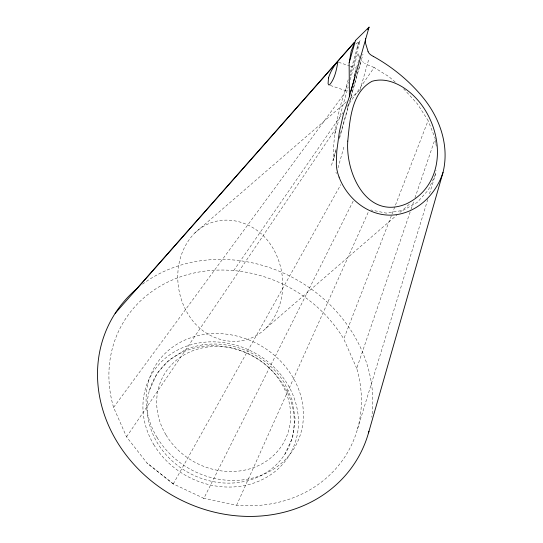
<?xml version="1.0" encoding="UTF-8"?>
<svg xmlns="http://www.w3.org/2000/svg" width="543" height="543" viewBox="0 0 543 543"><rect width="100%" height="100%" fill="white"/><g stroke="black" fill="none" stroke-linecap="round" stroke-linejoin="round"><path stroke-width="0.41" stroke-dasharray="2.71 2.04" d="M348.199 79.699L344.554 92.582C337.047 114.403 333.144 137.447 333.226 160.524L335.995 150.764M429.506 193.79L435.445 174.378L435.995 170.21M356.982 48.171L358.624 42.748L360.172 40.752L350.255 75.769M354.036 76.773L354.647 74.588M350.255 72.45L358.692 42.646M334.814 134.073L348.138 87.043M350.201 79.746L357.783 52.983L358.814 56.207M354.063 76.577L360.301 54.544M331.515 165.323L335.981 149.556M339.436 137.365L363.002 54.157M339.45 138.56L361.292 60.178M337.997 167.909L343.882 147.126M360.029 90.118L368.853 58.956M354.83 73.957L355.95 70.095M357.477 429.133L427.775 199.451M149.42 390.431L157.07 373.455L168.601 360.314L185.007 349.902C220.736 334.576 264.617 350.52 284.634 383.236L292.29 400.503L295.114 418.802L292.657 437.407L284.817 454.294A75.531 66.504 28.6 0 1 157.409 442.966A75.531 66.504 28.6 0 1 219.847 346.081A75.531 66.504 28.6 0 1 284.817 454.294M203.374 498.196L236.605 505.255A129.641 114.145 28.6 0 0 356.731 368.392L410.875 209.869M411.146 209.069L413.881 201.059M414.974 197.856L435.214 138.608L428.244 120.919M344.554 92.582L348.409 82.285M356.731 368.392L343.767 338.968L391.747 214.736M392.053 213.949L428.115 120.573L417.228 103.659L403.639 88.794M236.605 505.255L368.392 211.892M435.445 174.378L428.393 189.955L418.578 200.869L417.133 202.458L402.899 210.412L386.229 213.121L370.971 209.951M353.174 201.141L203.876 498.352L173.285 483.922L146.909 462.948L126.546 436.857L113.582 407.44A129.641 114.145 28.6 0 1 185.509 275.206A129.641 114.145 28.6 0 1 343.767 338.968M173.285 483.922L340.8 184.593M126.546 436.857L335.554 128.963M233.707 270.577L342.911 112.686M346.76 107.127L374.175 67.481L388.788 76.563L395.358 82.21M113.582 407.44L344.153 93.851M346.427 101.874L194.754 233.049C172.518 255.821 172.912 293.77 191.177 318.802C208.593 342.823 243.386 350.181 265.744 328.447L396.797 215.096M265.744 328.447C287.987 305.668 287.586 267.726 269.321 242.694C251.904 218.673 217.119 211.308 194.754 233.049M350.262 98.548L359.866 90.247M399.994 212.333L409.585 204.039M355.862 44.037L360.172 40.752M202.491 344.696L202.906 344.683M338.615 62.269L349.522 65.941M350.303 66.205L356.534 68.303M330.327 85.461L347.839 91.36M374.175 67.481L367.224 64.719A53.153 16.426 -7 0 1 364.536 63.226M173.4 484.057L146.909 462.948M363.471 62.418L362.588 61.569M335.92 172.274L336.416 173.502M435.771 142.673L435.214 138.608M435.886 143.508L436.477 147.682M142.517 284.172A141.35 124.456 28.6 0 1 298.44 280.738A141.35 124.456 28.6 0 1 371.779 417.173M157.07 437.502A80.785 71.126 28.6 0 0 293.329 449.624A80.785 71.126 28.6 0 0 223.845 333.891A80.785 71.126 28.6 0 0 157.07 437.502M153.784 444.595A79.862 70.318 28.6 0 0 288.489 456.582A79.862 70.318 28.6 0 0 219.8 342.165A79.862 70.318 28.6 0 0 153.784 444.595M166.036 434.963A68.785 60.565 28.6 0 0 282.055 445.28A68.785 60.565 28.6 0 0 222.895 346.739A68.785 60.565 28.6 0 0 166.036 434.963"/><path stroke-width="0.81" d="M349.251 62.574L351.206 51.11L355.516 40.44L349.122 62.825L349.4 96.627L343.427 114.118L339.348 131.895L336.762 151.307L336.327 163.789A52.284 28.922 42 0 0 339.083 177.12M365.419 38.56L365.609 43.44L368.093 51.626M368.527 432.852L443.027 172.396C449.441 146.332 440.292 119.263 423.934 98.704C410.053 81.45 392.575 67.067 373.272 56.363M354.511 77.615L353.934 79.93A12.197 0.557 -75.6 0 1 353.323 82.271M349.4 96.627L369.077 27.15L355.516 40.44M350.493 91.686L350.961 90.423A12.197 0.557 -75.6 0 0 353.12 83.031M443.027 172.396C435.669 195.324 415.857 214.302 390.96 215.143C367.604 215.598 347.086 198.324 339.07 177.113M367.767 29.648L369.077 27.15M115.164 313.345L354.47 42.334L136.707 288.795A141.35 124.456 28.6 0 0 168.5 493.078A141.35 124.456 28.6 0 0 368.969 431.251M373.285 56.357A52.284 15.754 -6.9 0 1 368.073 51.626M347.778 141.085C345.396 173.536 367.217 220.634 406.653 203.727C453.398 180.914 442.375 113.209 403.897 87.898L403.768 87.79C394.361 81.701 383.046 77.982 372.023 81.301C351.328 92.5 349.862 120.234 347.778 141.085M328.488 77.92L328.081 83.676L328.739 84.925L329.54 84.878C334.834 78.728 336.511 69.762 337.834 62.004L337.291 62.133C333.334 66.674 330.307 72.171 328.488 77.92"/></g></svg>
